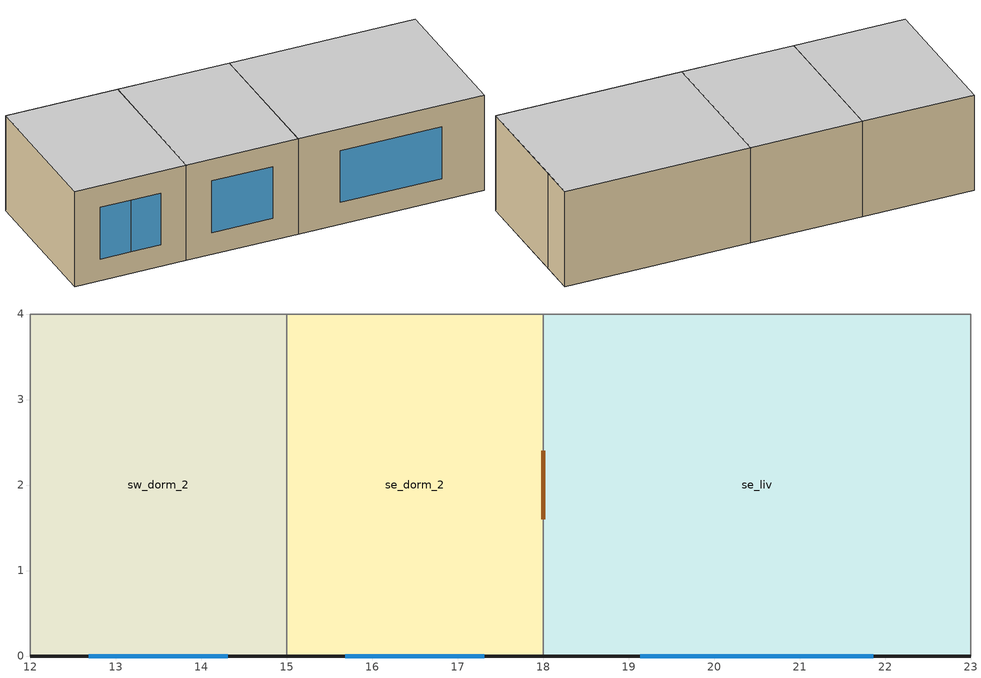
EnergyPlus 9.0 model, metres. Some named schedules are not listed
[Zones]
se_dorm_2
 floor othersideconditionsmodel (floor): 18,4 18,0 15,0 15,4 z0
 wall outside (ext_wall): 15,0 18,0 z0:2.7
 wall to se_liv (int_wall): 18,0 18,4 z0:2.7
 wall adiabatic (int_wall): 18,4 15,4 z0:2.7
 wall to sw_dorm_2 (int_wall): 15,4 15,0 z0:2.7
 window (simple_window): 15.69,0 17.32,0 z0.61:2.08
 door inside (door_3cm): 18,1.6 18,2.4 z0:2.1
 ceiling adiabatic (ceiling): 15,4 15,0 18,0 18,4 z2.7
se_liv
 floor othersideconditionsmodel (floor): 23,4 23,0 18,0 18,4 z0
 wall outside (ext_wall): 18,0 23,0 z0:2.7
 wall adiabatic (int_wall): 23,0 23,3 23,4 18,4 z0:2.7
 window (simple_window): 19.14,0 21.86,0 z0.61:2.08
 ceiling adiabatic (ceiling): 18,4 18,0 23,0 23,4 z2.7
sw_dorm_2
 floor othersideconditionsmodel (floor): 15,4 15,0 12,0 12,4 z0
 wall outside (ext_wall): 12,0 15,0 z0:2.7
 wall adiabatic (int_wall): 15,4 12,4 12,0 z0:2.7
 window (simple_window): 12.69,0 13.5,0 / 13.5,0 14.31,0 z0.61:2.08
 ceiling adiabatic (ceiling): 12,4 12,0 15,0 15,4 z2.7
[Building]
1_storey: Loads convergence tolerance value=0.04; Maximum number of warmup days=25; Minimum number of warmup days=6; North axis=0; Solar distribution=FullInteriorAndExteriorWithReflections; Temperature convergence tolerance value=0.4; Terrain=City
[Site:GroundDomain:Slab]
ground_domain: 1, 0.4, 1.6, 10, No, Full, 6, 5, Timestep, ground_coupled_oscm, OnGrade, 1250, 30, 50, 1500, 1.5, finite_diff, Site:GroundTemperature:Undisturbed:FiniteDifference, No
[Site:GroundTemperature:Undisturbed:FiniteDifference]
finite_diff: 0.4, 1250, 30, 50, 1500, 1.5
[Construction]
ceiling: piso_ceramico, contrapiso, concreto_5cm, impermeabilizacao
ext_wall: argamassa_externa, tijolo_9x19x19, camara_parede, tijolo_9x19x19, argamassa_interna
floor: impermeabilizacao, concreto_5cm, contrapiso, piso_ceramico
int_wall: argamassa_interna, tijolo_9x19x19, camara_parede, tijolo_9x19x19, argamassa_interna
door_3cm: porta_mad_int_3cm
simple_window: vid_0.87
[Material] Thermal absorptance=0.9
Name | Conductivity | Density | Roughness | Solar absorptance | Specific heat | Thickness | Visible absorptance
argamassa_externa; argamassa_interna | 1.15 | 2000 | MediumRough | 0.5 | 1000 | 0.025 | 0.5
concreto_5cm | 1.75 | 2200 | MediumRough | 0.7 | 1000 | 0.05 | 0.7
contrapiso | 1.15 | 2000 | MediumRough | 0.7 | 1000 | 0.02 | 0.7
impermeabilizacao | 0.23 | 1000 | Smooth | 0.7 | 920 | 0.0001 | 0.7
piso_ceramico | 1.05 | 2000 | Smooth | 0.7 | 920 | 0.0075 | 0.7
porta_mad_int_3cm | 0.15 | 650 | MediumSmooth | 0.5 | 2300 | 0.03 | 0.5
tijolo_9x19x19 | 0.9 | 1600 | Rough | 0.7 | 920 | 0.013 | 0.7
[Material:AirGap]
camara_parede: Thermal resistance=0.17
[WindowMaterial:SimpleGlazingSystem]
vid_0.87: Solar heat gain coefficient=0.87; U factor=5.7
[Zone] Multiplier=1
se_dorm_2; se_liv; sw_dorm_2
[SurfaceProperty:OtherSideConditionsModel]
ground_coupled_oscm: Type of modeling=GroundCoupledSurface
[AirflowNetwork:MultiZone:Component:DetailedOpening] Discharge coefficient for opening factor 1=0.001; Discharge coefficient for opening factor 2=0.65; Extra crack length or height of pivoting axis=0; Height factor for opening factor 1=1; Height factor for opening factor 2=1; Number of sets of opening factor data=2; Opening factor 1=0; Opening factor 2=1; Start height factor for opening factor 1=0; Start height factor for opening factor 2=0; Type of rectangular large vertical opening lvo=NonPivoted; Width factor for opening factor 1=0
Name | Air mass flow coefficient when opening is closed | Air mass flow exponent when opening is closed | Width factor for opening factor 2
window_opening | 0.0003 | 0.63 | 0.45
door_opening | 0.0024 | 0.59 | 1
[AirflowNetwork:MultiZone:Surface] Window door opening factor or crack factor=1
Name | Leakage component | Surface | Ventilation control mode | Ventilation control zone temperature setpoint schedule | Venting availability schedule
afn_se_liv_door_w | door_opening | se_liv_door_w | Constant
afn_se_dorm_2_window_s | window_opening | se_dorm_2_window_s | Temperature | sch_window_behav | sch_afn_dorm
afn_se_liv_window_s | window_opening | se_liv_window_s | Temperature | sch_window_behav | sch_afn_liv
afn_sw_dorm_2_window_s1 | window_opening | sw_dorm_2_window_s1 | Temperature | sch_window_behav | sch_afn_dorm
afn_sw_dorm_2_window_s2 | window_opening | sw_dorm_2_window_s2 | Temperature | sch_window_behav | sch_afn_dorm
[AirflowNetwork:MultiZone:Zone]
Name | Zone
afn_se_dorm_2 | se_dorm_2
afn_se_liv | se_liv
afn_sw_dorm_2 | sw_dorm_2
[AirflowNetwork:SimulationControl]
afn_control: Absolute airflow convergence tolerance=1e-06; Airflownetwork control=MultizoneWithoutDistribution; Azimuth angle of long axis of building=90; Building type=LowRise; Convergence acceleration limit=-0.5; Height selection for local wind pressure calculation=OpeningHeight; Initialization type=LinearInitializationMethod; Maximum number of iterations=500; Ratio of building width along short axis to width along long axis=0.5; Relative airflow convergence tolerance=0.0001; Wind pressure coefficient type=SurfaceAverageCalculation
